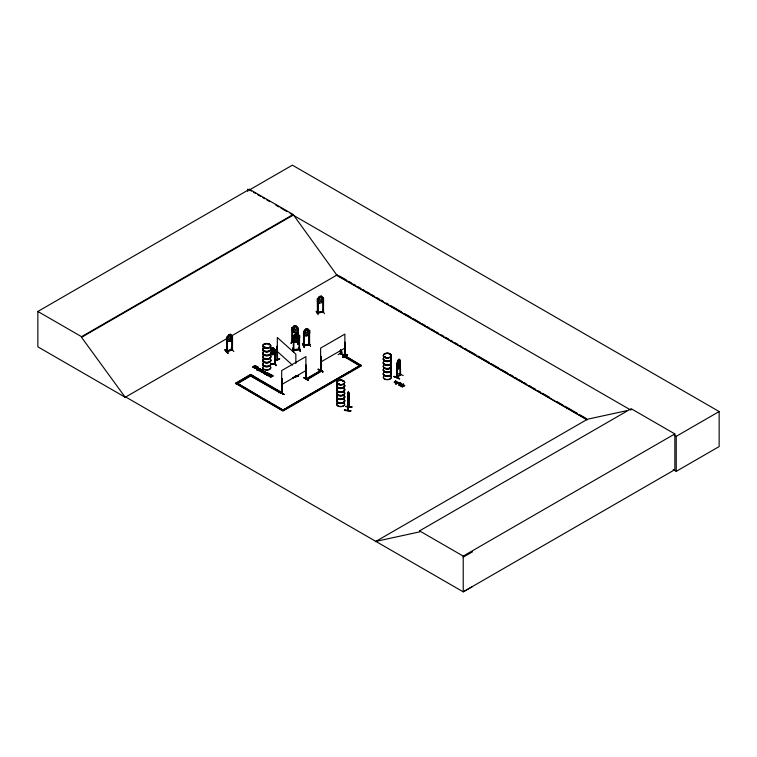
<?xml version="1.0" encoding="UTF-8"?>
<svg xmlns="http://www.w3.org/2000/svg" width="757" height="757" viewBox="0 0 757 757"><rect width="100%" height="100%" fill="white"/><g stroke="black" fill="none" stroke-linecap="round" stroke-linejoin="round"><path stroke-width="1.14" d="M397.084 363.256L397.065 377.639L400.538 374.658M399.933 360.758L400.273 374.914L400.604 374.09L399.999 374.337M348.797 407.313L348.911 392.94L348.248 391.852L347.558 410.54L348.703 406.887L348.703 392.855L348.882 407.247M344.435 410.408L350.813 410.871L344.435 410.408L344.501 409.925L350.832 410.881L344.482 410.237M232.058 336.07L231.973 336.127M347.548 410.483L348.58 406.925M348.532 406.698L348.968 406.424L347.681 410.133M318.035 298.939L317.893 313.02L317.874 298.835M323.04 298.097L323.542 298.069L323.504 312.064L317.344 313.086L317.457 312.556L322.965 311.676M292.713 327.809L292.174 327.686M293.962 336.136L293.224 336.222L295.353 333.828L297.52 333.695L299.649 335.739L299.649 337.963L297.52 340.357L295.362 340.527L293.224 338.436M297.842 328.481L298.334 328.453L298.334 335.455M226.684 351.39L232.39 349.857M231.85 349.469L231.926 350.16L232.333 349.356M348.627 395.097L347.86 399.753L348.069 393.015M347.548 396.536L347.927 393.091L347.785 410.521L347.605 395.958L347.785 396.517M398.352 362.508L397.945 365.726L398.74 365.905C399.213 365.3 399.507 361.515 398.286 362.489M400.377 362.707L400.415 360.474L399.147 359.253L397.927 360.294L397.359 363.019L397.359 377.402L397.349 376.854M397.359 365.243L398.797 359.972M264.713 347.548L264.25 347.094M264.307 347.633L265.12 347.103M268.754 344.738L269.104 344.785M338.161 383.629L338.729 384.13M338.54 384.007L338.265 383.6L339.079 383.752M338.247 384.159L338.947 383.638M338.54 384.121L339.136 384.026M342.836 381.254L343.3 381.377L342.751 381.377M385.758 357.153L385.218 356.556L384.622 357.067M384.935 357.209L385.417 356.793M389.401 354.484L389.76 354.077L389.618 354.579M389.571 354.408L390.044 354.333L389.429 354.418M400.595 374.63L400.311 360.502M394.019 376.74C394.454 375.084 406.537 382.635 394.198 376.333M399.346 378.822L394.198 376.532M283.989 394.198C269.852 386.023 293.659 399.942 279.201 391.965M283.97 394.454L280.166 392.287M318.318 369.151C332.465 377.516 308.269 364.089 322.898 371.734M318.309 369.378L322.879 371.98M262.424 370.476L261.014 371.583A1.003 0.577 0 0 1 260.37 371.479L259.897 370.466L261.25 369.804A1.012 0.587 0 0 1 261.903 369.908L262.244 370.107M348.911 392.94L348.324 391.861M345.646 406.566L352.043 407.011L345.712 406.339M347.87 399.677L347.86 393.091M306.254 329.446L305.62 332.465L306.273 333.222L307.645 332.134L306.935 329.333M274.45 360.938L279.693 358.79M399.147 359.253L397.945 360.341L396.782 363.568L397.34 363.341L397.084 377.601M398.74 359.954L400.358 362.669L399.213 365.943L397.983 366.984L396.763 365.716L397.87 362.499L399.147 361.477M396.782 365.792L397.945 362.565L397.945 363.502L398.74 363.682C399.09 358.591 400.604 365.593 398.93 366.89L398.144 367.571L397.359 366.908M400.358 364.893L399.071 368.082L397.87 369.161L396.668 367.968L397.018 363.615M400.311 364.912C400.093 366.208 398.333 371.185 396.706 367.911M232.484 349.971L232.531 335.976L230.563 334.253L228.623 334.84L227.696 338.985L228.983 339.959L230.251 339.609L231.51 337.944L230.535 334.32L228.595 334.793L226.684 337.575M308.951 344.407C306.954 345.94 302.166 344.123 304.125 345.712L304.153 331.727M317.259 312.944L323.447 311.941M322.879 311.496C323.192 313.152 322.17 310.995 323.447 311.43M227.999 352.885C224.791 352.156 223.41 345.618 227.952 353.14M225.198 349.791L227.999 353.178M227.677 353.254L224.952 349.866M292.136 327.724L292.713 327.639M298.296 330.762L296.261 332.749L294.151 332.446L292.155 329.872M292.23 327.563L292.117 341.71L292.088 327.658L294.17 325.737L296.28 326.049L298.362 328.566L298.286 334.414M294.199 325.803L293.158 329.541L294.53 331.064L295.892 331.263L297.246 330.137L296.28 326.049L298.334 328.453M294.151 332.446L292.088 329.882M292.524 340.726L291.01 343.375L292.599 339.742M292.524 340.432L291.341 343.129M296.261 332.749L294.199 332.351M292.193 341.038L298.4 341.956L297.652 342.126M292.855 341.152L292.656 341.804L292.628 327.79M297.775 342.524L298.353 341.918M299.176 340.442L297.586 344.331L299.204 340.47M299.242 340.707L297.633 344.066M232.484 349.46L231.869 349.649M270.476 349.706L271.129 348.078L273.258 347.832L275.378 349.848L274.649 349.781L274.706 363.937L274.687 349.762L275.264 349.838M316.076 311.25L318.11 314.761M302.554 343.905L304.361 347.52L302.611 343.659M338.086 354.73L342.429 352.024M295.391 333.884L294.341 337.811L295.741 339.022L297.132 338.909L298.513 337.471L298.513 335.805L297.473 333.714L295.353 333.828M292.457 348.334L293.697 352.014L292.76 348.267M292.76 348.078L293.602 351.986M340.328 353.585L340.376 350.056M341 353.197C339.477 351.986 341.36 356.954 340.782 350.292M344.435 355.932L344.369 355.355L344.955 355.487M277.478 359.868L277.403 359.499M277.639 360.266L277.308 345.996L277.1 360.124L277.677 360.294L277.071 360.058L277.44 360.351L277.119 346.063M401.191 383.411L401.153 384.064L398.788 385.086L401.191 383.411C398.116 388.568 408.477 380.326 400.5 386.079L400.141 385.587L401.153 383.771M400.141 385.871L401.153 384.064M306.15 379.2L305.686 379.456L305.989 378.557M320.854 370.211L321.309 370.523M344.728 356.131L359.707 365.716L344.539 356.963L345.078 356.708L344.861 342.618L344.407 356.888L344.823 342.126M400.708 385.332L401.645 383.676M403.453 386.269L402.26 386.751L401.437 385.994L402.809 386.392L402.374 385.341L403.159 384.849A1.079 0.625 0 0 1 403.774 384.906C406.632 386.912 401.059 383.761 402.809 386.676C398.608 385.739 404.683 388.246 403.159 385.143A1.079 0.625 0 0 1 403.774 385.199L404.702 385.862M293.233 350.113L299.517 349.592M299.024 335.597L299.072 349.81C298.003 348.986 300.425 348.674 299.507 349.753L299.535 335.597L298.949 335.578L299.564 335.72M228.623 341.388L230.563 340.905L232.503 338.161L230.592 340.953L228.623 341.492L226.684 339.798M262.386 370.608L261.014 371.29A1.003 0.577 0 0 1 260.37 371.185L259.85 370.608M256.595 366.88L254.995 367.618L253.576 367.221L255.469 365.858L253.614 367.221M259.897 370.76L261.25 370.097A1.012 0.587 0 0 1 261.903 370.192L262.244 370.4M338.351 384.13L338.209 383.648M342.826 381.14L343.328 381.443M323.428 311.572L322.955 311.657M309.083 330.885L309.017 344.899L309.017 330.762L309.575 330.667L309.594 344.842C310.446 343.962 308.014 344.53 309.575 344.161M319.397 303.093L317.297 301.277L319.378 303.197L321.479 302.847L323.542 300.292M303.51 331.812L305.554 329.219L307.673 328.917L309.67 330.828L309.074 330.923M275.302 352.014L273.277 354.531L271.138 354.778L273.277 354.531L271.138 348.116L273.277 347.87L275.311 349.876M299.573 337.944L297.482 340.3L295.391 340.432M395.457 383.165C396.725 381.367 396.148 383.269 398.002 382.559M395.996 382.72L396.952 381.66L394.88 382.077L396.952 381.954L395.996 383.014M274.706 363.228L275.33 363.833L270.703 364.372M275.274 363.871L275.226 349.715M396.413 382.115C391.246 384.405 398.239 378.822 394.88 382.37M394.302 382.503L395.646 380.903M293.3 349.592L298.892 349.138M298.958 349.138L299.63 349.214M299.554 349.743L293.262 350.236L293.356 349.554M394.88 382.077L395.958 381.083M305.487 378.85L306.15 378.642L305.696 378.907M305.771 379.408L305.951 356.575L281.689 370.58L281.642 393.12L282.314 392.94L282.257 378.945L281.689 379.087L282.257 378.945M320.627 370.078L320.552 370.656L321.223 370.476L321.167 356.481L320.599 356.623L321.167 356.481M344.407 356.377L345.041 356.045L340.527 353.472L340.527 349.961M344.993 356.755L344.861 334.111L320.599 348.116L320.713 370.75M400.283 374.866L400.415 360.474L399.999 360.777L400.548 360.606M399.185 365.905L397.983 366.984M403.188 375.51L397.832 373.504M397.198 376.882L400.188 374.554L396.98 377.147M257.494 368.091L258.818 368.659L257.304 369.662C254.106 367.978 259.405 368.451 258.695 368.082C259.254 369.35 255.857 369.7 256.282 368.318C257.068 367.807 259.632 368.905 257.475 367.788M264.392 373.239C263.332 372.151 266.36 373.863 263.464 372.974C265.13 371.734 265.707 373.816 265.272 371.876C267.316 372.908 263.55 374.46 263.351 372.813C263.521 371.469 267.107 373.324 264.685 371.952M400.273 374.043L396.791 377.582L396.763 363.53M397.397 377.336L396.772 377.043L397.378 376.948M263.493 372.047L263.833 371.668L263.001 371.394C259.556 373.665 262.991 369.388 263.852 371.432C261.61 372.548 262.953 373.277 264.297 371.763C262.509 369.776 265.679 372.416 262.461 372.643M292.164 341.558L298.4 342.467M305.487 379.361L305.951 365.082L306.15 379.276L307.039 379.787L322.198 370.589L321.309 370.078L306.15 378.831L307.039 379.342L322.198 370.589M305.648 379.446L306.102 365.177M344.681 356.944L345.022 342.713M303.784 377.8L308.61 380.269L304.04 377.658M342.694 355.336L347.529 357.796L342.949 355.194M321.214 369.946L320.713 370.239M281.85 379.181L281.841 393.224L282.096 378.85M320.599 370.627L321.006 356.386M344.832 356.623L344.407 356.888L344.87 356.594M125.776 397.018L125.284 397.311L37.85 346.829L37.85 311.458L249.469 189.278L293.158 214.496L336.846 275.094L586.978 419.51M249.469 189.278L249.469 189.931L292.382 165.158L719.15 411.553L719.15 446.564L676.238 471.337L673.172 469.558M37.85 311.458L81.538 336.676L293.158 214.496M472.482 586.561L463.218 591.842L125.719 396.99L125.217 397.274L81.538 337.329L293.158 215.149M125.217 397.274L226.693 338.691M231.793 335.748L337.338 274.81M255.715 366C259.746 369.132 247.804 367.694 255.421 365.517L256.67 366.946M253.027 367.192L255.421 365.801C257.522 366.662 254.513 368.12 253.614 366.927M255.251 368.186L257.049 367.145C258.809 368.101 257.238 365.735 257.352 367.609L255.251 368.479L257.645 367.069M255.251 368.479L257.352 367.609M257.948 368.65C254.797 368.044 259.244 369.246 257.077 369.198M257.172 369.993C260.257 371.308 256.509 368.65 260.058 368.839A1.135 0.662 0 0 1 260.54 369.246L260.919 369.671L258.875 370.788L257.172 370.287L258.875 370.504L260.919 369.378M257.172 370.287L257.494 369.813M361.477 365.716L345.429 356.008L361.477 365.716L282.948 411.051L235.522 383.241L250.69 374.488L281.888 392.505L281.008 393.015L250.69 375.945L281.008 393.451L281.888 392.94M235.522 383.676L250.69 374.488M259.055 370.107C256.755 370.731 259.405 367.883 260.294 369.388C259.074 368.64 257.579 371.413 260.294 369.388M259.055 370.4L257.503 370.116M237.424 383.6L250.558 376.021M261.354 371.999L263.455 370.845M263.256 371.252L263.152 370.665M264.685 372.245L266.019 372.813L264.202 373.646M264.931 373.778C272.16 370.627 263.332 374.251 265.234 374.242M264.931 374.072L267.751 372.501M268.517 374.157L269.624 374.8C273.4 372.766 267.126 377.857 268.233 374.62L266.738 375.112L269.464 373.617M266.738 375.112L269.464 373.911M266.738 374.819L270.883 374.734M268.167 375.936L269.341 375.254M268.167 375.642L270.883 374.441M272.899 376.078C272.274 374.176 268.3 376.04 270.599 376.939C271.697 378.055 267.372 375.5 271.309 375.235A0.965 0.558 0 0 1 271.924 375.321L272.899 376.078L271.545 374.989L269.454 375.869L271.205 377.062M272.511 376.305L272.899 375.784M281.689 384.584L305.951 370.58M320.599 362.12L344.861 348.116M340.555 352.951L340.83 353.311M344.757 355.601L340.83 353.462L345.041 355.535M342.675 357.134C356.774 348.968 332.891 362.915 347.454 354.891M342.713 357.37L347.482 354.929M344.539 356.963L345.429 356.452M306.15 379.276L320.306 371.1M285.115 408.771L282.058 410.54L360.587 365.205M287.158 407.597L349.374 371.678M351.409 370.504L358.553 366.379M235.522 383.241L282.948 410.616L361.477 365.271M398.788 385.086L401.645 383.96M400.141 385.587L402.904 384.405M404.702 385.568C404.617 386.325 401.929 384.575 403.443 386.392M375.358 541.69L587.479 419.217L626.559 410.72M375.851 541.397L419.539 531.897L419.539 530.884L631.158 408.704L674.847 433.922L674.847 469.662L463.218 591.842L463.218 556.102L674.847 433.922M631.158 409.717L630.666 410.01L290.111 213.389M674.213 435.152L676.238 436.325L719.15 411.553M463.218 557.124L472.482 551.844M281.803 392.703L281.945 392.675M281.888 393.205L282.096 392.344M264.174 347.066L265.243 347.321M385.029 356.613L384.679 357.153M385.635 357.153L385.379 357.323A4.012 2.318 0 0 0 384.509 357.673M226.684 350.879L231.746 349.516M292.297 341.047L292.789 341.142L292.107 341.18M298.485 375.434L294.17 377.052L298.674 375.879L293.11 377.497M298.532 375.727L293.12 377.724M259.301 369.965L258.487 369.511L260.058 369.132A1.135 0.662 0 0 1 260.54 369.539L260.919 369.671M395.457 382.881L398.002 382.266M395.684 383.61C408.96 380.194 386.827 386.458 399.933 382.559M395.684 383.903L399.933 382.853M304.077 345.211L309.064 344.208M303.576 345.637L309.641 344.662M304.077 345.722L304.2 345.315M309.585 344.823L303.538 345.817L303.519 331.661L304.144 331.557L303.519 331.661M394.302 382.209L396.413 381.821M229.92 334.821L228.661 337.054L229.276 338.72L230.563 337.508L229.882 334.783M226.636 337.423L227.308 337.234L226.636 337.423L226.759 351.57L226.731 337.537M226.826 351.049L231.746 349.668M233.818 351.589L231.103 348.154M297.775 328.538L298.286 328.576M317.931 298.987L317.325 298.93L318.006 298.816M322.955 298.192L323.447 298.069L321.46 296.148L319.359 296.489L317.297 299.053M231.954 335.985L231.841 350.15M232.304 349.866L232.39 349.346M324.412 313.729L322.633 309.925M305.554 329.219L304.588 333.326L305.951 334.424L307.304 334.197L308.648 332.664L307.645 328.973L305.591 329.267L303.576 331.821L303.576 345.788M306.273 329.484L306.954 329.38M305.61 335.853L307.673 335.578L309.736 333.023L309.717 330.762M308.884 342.883L310.607 346.451M226.807 351.541L232.427 349.989L232.333 335.862M272.539 348.296L271.848 348.381L271.186 350.349L271.848 352.109L273.249 351.087L272.529 348.258M271.526 353.301L272.908 353.14L274.271 351.664L273.258 347.832M270.665 363.88L274.583 363.426M270.665 364.24L275.283 363.71L275.141 363.171M275.936 365.593L274.677 361.95L275.974 365.3M322.927 298.021L322.955 312.168M342.741 355.27L347.34 357.872M303.85 377.734L308.392 380.317M317.401 312.584L322.756 311.534M309.556 344.662L309.641 344.151M296.772 334.055L296.072 334.111L295.391 336.061L296.072 337.849L297.482 336.865L296.782 334.092M293.404 350.245L293.3 336.099L293.915 335.994L293.848 350.236L293.867 349.516M299.261 347.775L300.415 351.466L299.204 347.529M293.262 349.734L299.062 349.28M385.379 357.323L384.717 357.086M295.656 376.768L295.618 375.888L295.315 376.503M317.41 313.067L317.325 298.93M298.296 342.609L298.286 339.079M271.176 376.749L269.908 376.238L271.309 375.529A0.965 0.558 0 0 1 271.924 375.614L272.425 376.011M277.44 360.351L277.308 337.48L295.845 354.153L295.845 363.483M257.191 369.085L256.614 368.791L257.948 368.943M385.105 357.049L385.332 357.049A4.069 2.347 0 0 0 384.471 357.427M264.647 373.097L263.805 372.662L265.139 372.804M348.315 391.937L347.927 398.097L347.681 397.567M348.192 392.618L347.87 396.29M347.482 398.75L347.927 399.762M345.656 406.471L352.043 407.029M344.87 356.083L340.395 353.595M297.728 328.368L297.719 334.329M297.709 342.022L297.652 342.495M274.715 361.666L275.993 365.536M300.122 351.447L299.166 347.529M292.23 341.729L298.343 342.59L298.334 338.956M399.128 365.877L400.358 362.669L399.071 361.534M394.17 376.589L399.545 378.661M249.469 189.931L251.504 191.105M253.538 192.278L255.573 193.451M257.598 194.625L260.645 196.385M262.679 197.558L264.713 198.731M266.748 199.905L269.795 201.665M275.889 205.185L278.936 206.945M280.97 208.118L287.064 211.629M339.382 275.983L346.526 280.109M348.57 281.292L351.636 283.061M353.67 284.235L355.714 285.417M357.758 286.591L360.824 288.36M362.868 289.543L364.902 290.726M366.946 291.899L370.012 293.669M372.056 294.852L374.09 296.025M377.156 297.794L379.2 298.977M381.244 300.151L383.279 301.333M386.344 303.103L388.388 304.276M390.432 305.459L401.664 311.941M404.721 313.71L410.852 317.249M412.887 318.423L420.04 322.548M422.075 323.731L425.141 325.501M427.185 326.674L429.228 327.857M431.272 329.04L434.329 330.8M436.373 331.982L438.417 333.165M441.473 334.925L443.517 336.108M445.561 337.291L448.627 339.06M450.67 340.234L452.705 341.416M454.749 342.59L457.815 344.359M459.859 345.542L461.893 346.715M464.959 348.485L467.003 349.668M469.047 350.841L476.191 354.967M478.235 356.15L489.467 362.631M491.501 363.814L498.655 367.94M500.689 369.113L507.843 373.248M509.877 374.422L512.943 376.191M514.987 377.374L517.031 378.547M519.075 379.73L522.131 381.5M524.175 382.673L526.219 383.856M529.275 385.625L531.319 386.799M533.363 387.981L535.407 389.155M538.473 390.924L540.507 392.107M542.551 393.28L549.696 397.416M556.849 401.541L562.971 405.071M565.015 406.254L577.269 413.322M579.304 414.505L586.457 418.63M336.174 274.999L587.129 419.889M257.333 366.956L257.986 367.268M255.469 366.151L256.235 366.908L254.967 367.656A1.117 0.643 0 0 1 254.267 367.552L253.027 366.899M258.648 379.522L251.57 374.999L236.411 384.187M260.663 380.686L279.872 391.776M261.638 397.728L237.291 383.241L282.948 410.029L272.804 404.172M263.673 398.901L270.769 402.998M419.539 530.884L463.218 556.102M397.359 364.685L398.144 365.347L398.93 364.675L399.724 362.669L399.128 359.329L400.377 360.531M279.683 358.818L274.488 360.72M295.59 375.898L295.892 376.674L295.523 376.38M277.308 351.485L292.476 365.12M297.719 342.505L297.719 339.004M293.281 377.904L298.485 375.425M309.575 330.667L307.645 328.973M309.651 332.966L307.654 335.54L305.554 335.881L303.576 334.007M302.563 343.886L304.361 347.52M275.368 352.024L275.368 349.81M293.3 338.417L293.224 336.222M676.238 436.325L676.238 471.337M340.943 350.207L340.991 353.727M323.381 297.946L323.4 312.121M320.76 356.717L320.76 370.722M257.645 366.776L257.673 367.448M247.757 189.146L247.757 191.464M81.538 336.676L81.538 337.329M262.159 370.343A1.012 0.587 0 0 1 262.338 370.722M262.159 370.05A1.012 0.587 0 0 1 262.338 370.428M344.189 388.729A4.069 2.347 0 0 1 340.669 392.249A4.069 2.347 0 0 1 337.139 388.729M344.132 388.966A4.003 2.309 0 0 1 340.669 392.438A4.003 2.309 0 0 1 337.196 388.966M344.113 391.994A3.984 2.299 0 0 1 340.669 395.447A3.984 2.299 0 0 1 337.215 391.994M344.142 392.069A4.022 2.318 0 0 1 340.669 395.551A4.022 2.318 0 0 1 337.187 392.069M344.142 392.24A4.022 2.318 0 0 1 340.669 395.712A4.022 2.318 0 0 1 337.187 392.24M344.189 384.859A4.069 2.347 0 0 1 340.669 388.388A4.069 2.347 0 0 1 337.139 384.859M344.142 388.322A4.012 2.318 0 0 1 340.669 391.795A4.012 2.318 0 0 1 337.187 388.322M344.142 385.105A4.012 2.318 0 0 1 340.669 388.578A4.012 2.318 0 0 1 337.187 385.105M344.189 388.53A4.069 2.347 0 0 1 340.669 392.05A4.069 2.347 0 0 1 337.139 388.53M344.189 384.66A4.069 2.347 0 0 1 340.669 388.19A4.069 2.347 0 0 1 337.139 384.66M344.142 384.452A4.012 2.318 0 0 1 340.669 387.925A4.012 2.318 0 0 1 337.187 384.452M344.189 399.743A4.069 2.347 0 0 1 340.669 403.263A4.069 2.347 0 0 1 337.139 399.743M344.132 399.98A4.003 2.309 0 0 1 340.669 403.453A4.003 2.309 0 0 1 337.196 399.98M344.113 403.008A3.984 2.299 0 0 1 340.669 406.462A3.984 2.299 0 0 1 337.215 403.008M344.123 392.571A3.993 2.309 0 0 1 340.669 396.025A3.993 2.309 0 0 1 337.206 392.571M344.142 403.216A4.022 2.318 0 0 1 340.669 406.698A4.022 2.318 0 0 1 337.187 403.216M344.189 395.873A4.069 2.347 0 0 1 340.669 399.403A4.069 2.347 0 0 1 337.139 395.873M344.142 399.336A4.012 2.318 0 0 1 340.669 402.809A4.012 2.318 0 0 1 337.187 399.336M344.142 396.119A4.012 2.318 0 0 1 340.669 399.592A4.012 2.318 0 0 1 337.187 396.119M344.189 399.545A4.069 2.347 0 0 1 340.669 403.065A4.069 2.347 0 0 1 337.139 399.545M344.189 395.674A4.069 2.347 0 0 1 340.669 399.204A4.069 2.347 0 0 1 337.139 395.674M344.142 395.466A4.012 2.318 0 0 1 340.669 398.939A4.012 2.318 0 0 1 337.187 395.466M390.811 365.025A3.993 2.309 0 0 1 387.868 368.47A3.993 2.309 0 0 1 383.487 365.584M390.867 357.91A4.069 2.347 0 0 1 387.877 361.411A4.069 2.347 0 0 1 383.421 358.477M390.82 358.146A4.012 2.318 0 0 1 387.868 361.609A4.012 2.318 0 0 1 383.468 358.704M390.867 357.711A4.069 2.347 0 0 1 387.877 361.212A4.069 2.347 0 0 1 383.421 358.279M384.471 357.228A4.069 2.347 0 0 1 385.313 356.85M390.811 357.503A4.003 2.309 0 0 1 387.868 360.957A4.003 2.309 0 0 1 383.477 358.061M383.884 357.503A4.003 2.309 0 0 1 385.341 356.661M390.811 362.016A4.003 2.309 0 0 1 387.868 365.461A4.003 2.309 0 0 1 383.477 362.575M390.867 361.77A4.069 2.347 0 0 1 387.877 365.281A4.069 2.347 0 0 1 383.421 362.338M390.867 361.572A4.069 2.347 0 0 1 387.877 365.073A4.069 2.347 0 0 1 383.421 362.139M390.82 361.363A4.012 2.318 0 0 1 387.868 364.817A4.012 2.318 0 0 1 383.468 361.922M390.82 365.29A4.012 2.318 0 0 1 387.868 368.744A4.012 2.318 0 0 1 383.468 365.849M390.811 365.612A4.003 2.309 0 0 1 387.868 369.056A4.003 2.309 0 0 1 383.477 366.161M390.811 376.04A3.993 2.309 0 0 1 387.868 379.484A3.993 2.309 0 0 1 383.487 376.598M390.83 365.404A4.022 2.318 0 0 1 387.868 368.867A4.022 2.318 0 0 1 383.468 365.962M390.82 369.161A4.012 2.318 0 0 1 387.868 372.614A4.012 2.318 0 0 1 383.468 369.719M390.811 368.517A4.003 2.309 0 0 1 387.868 371.971A4.003 2.309 0 0 1 383.477 369.075M390.811 373.031A4.003 2.309 0 0 1 387.868 376.475A4.003 2.309 0 0 1 383.477 373.589M390.867 372.785A4.069 2.347 0 0 1 387.877 376.295A4.069 2.347 0 0 1 383.421 373.352M390.867 372.586A4.069 2.347 0 0 1 387.877 376.087A4.069 2.347 0 0 1 383.421 373.154M390.82 372.378A4.012 2.318 0 0 1 387.868 375.832A4.012 2.318 0 0 1 383.468 372.936M390.867 368.924A4.069 2.347 0 0 1 387.877 372.425A4.069 2.347 0 0 1 383.421 369.492M390.867 368.725A4.069 2.347 0 0 1 387.877 372.226A4.069 2.347 0 0 1 383.421 369.293M390.82 376.257A4.012 2.318 0 0 1 387.868 379.711A4.012 2.318 0 0 1 383.468 376.816M270.675 352.686A4.069 2.347 0 0 1 266.209 355.62A4.069 2.347 0 0 1 263.218 352.119M270.609 355.941A4.003 2.309 0 0 1 266.748 358.846A4.003 2.309 0 0 1 262.878 355.941M270.675 348.826A4.069 2.347 0 0 1 266.209 351.759A4.069 2.347 0 0 1 263.218 348.258M270.675 352.488A4.069 2.347 0 0 1 266.209 355.421A4.069 2.347 0 0 1 263.218 351.92M270.675 348.627A4.069 2.347 0 0 1 266.209 351.56A4.069 2.347 0 0 1 263.218 348.059M270.618 349.053A4.012 2.318 0 0 1 266.748 351.967A4.012 2.318 0 0 1 262.868 349.053M270.618 348.409A4.012 2.318 0 0 1 266.748 351.324A4.012 2.318 0 0 1 262.868 348.409M270.609 352.923A4.003 2.309 0 0 1 266.748 355.828A4.003 2.309 0 0 1 262.878 352.923M270.609 352.27A4.003 2.309 0 0 1 266.748 355.184A4.003 2.309 0 0 1 262.878 352.27M270.627 356.159A4.022 2.318 0 0 1 266.748 359.073A4.022 2.318 0 0 1 262.859 356.159M270.675 363.701A4.069 2.347 0 0 1 266.209 366.634A4.069 2.347 0 0 1 263.218 363.133M270.599 356.509A3.993 2.309 0 0 1 266.748 359.414A3.993 2.309 0 0 1 262.887 356.509M270.609 366.956A4.003 2.309 0 0 1 266.748 369.861A4.003 2.309 0 0 1 262.878 366.956M270.627 356.31A4.022 2.318 0 0 1 266.748 359.234A4.022 2.318 0 0 1 262.859 356.31M270.675 359.84A4.069 2.347 0 0 1 266.209 362.773A4.069 2.347 0 0 1 263.218 359.272M270.675 363.502A4.069 2.347 0 0 1 266.209 366.435A4.069 2.347 0 0 1 263.218 362.934M270.675 359.641A4.069 2.347 0 0 1 266.209 362.575A4.069 2.347 0 0 1 263.218 359.073M270.618 360.067A4.012 2.318 0 0 1 266.748 362.982A4.012 2.318 0 0 1 262.868 360.067M270.618 359.424A4.012 2.318 0 0 1 266.748 362.338A4.012 2.318 0 0 1 262.868 359.424M270.609 363.937A4.003 2.309 0 0 1 266.748 366.842A4.003 2.309 0 0 1 262.878 363.937M270.609 363.284A4.003 2.309 0 0 1 266.748 366.199A4.003 2.309 0 0 1 262.878 363.284M270.627 367.173A4.022 2.318 0 0 1 266.748 370.088A4.022 2.318 0 0 1 262.859 367.173M262.026 370.665C260.124 372.794 259.992 369.35 262.026 370.665M262.026 370.372C260.124 372.501 259.992 369.056 262.026 370.372M399.393 366.028L398.513 365.404L397.643 367.571L398.305 365.271L397.671 364.136L398.504 364.77L399.355 362.707L398.721 364.921L399.393 366.028M294.87 335.417L295.996 337.007L294.823 338.824L296.347 337.281L297.88 338.578L296.725 336.931L297.851 335.228L296.375 336.628L294.87 335.417M320.079 296.763L319.426 298.769L320.079 300.491L321.451 299.412L320.76 296.649L320.079 296.763M294.861 326.229L294.189 329.002L295.542 330.061L296.233 328.32L295.552 326.286L294.87 326.191M319.416 296.583L318.394 300.595L319.757 301.693L321.11 301.475L322.454 299.933L322.454 298.267L321.46 296.148L319.416 296.583M227.318 351.38L227.204 337.272L227.318 351.38M295.523 362.376L295.523 362.376M338.663 384.367A4.003 2.309 0 0 0 344.672 382.37A4.003 2.309 0 0 0 338.663 380.364A4.022 2.318 0 0 0 338.653 384.395A4.022 2.318 0 0 0 344.681 382.38A4.022 2.318 0 0 0 338.653 380.374A4.003 2.309 0 0 0 338.663 384.367M338.663 384.707A4.003 2.309 0 0 0 344.672 382.701A4.003 2.309 0 0 0 338.663 380.695A4.003 2.309 0 0 0 338.663 384.707M385.341 357.418A4.012 2.318 0 0 0 391.36 355.412A4.012 2.318 0 0 0 385.341 353.405A4.012 2.318 0 0 0 385.341 357.418M385.341 357.749A4.003 2.309 0 0 0 391.35 355.752A4.003 2.309 0 0 0 385.341 353.746A4.003 2.309 0 0 0 385.341 357.749M385.341 357.569A4.022 2.318 0 0 0 391.369 355.553A4.022 2.318 0 0 0 385.341 353.547A4.022 2.318 0 0 0 385.341 357.569M264.732 347.766A4.012 2.318 0 0 0 270.76 345.76A4.012 2.318 0 0 0 264.732 343.754A4.012 2.318 0 0 0 264.732 347.766M264.742 348.088A3.993 2.309 0 0 0 270.741 346.091A3.993 2.309 0 0 0 264.742 344.094A3.993 2.309 0 0 0 264.742 348.088M264.732 347.908A4.022 2.318 0 0 0 270.76 345.902A4.022 2.318 0 0 0 264.732 343.886A4.022 2.318 0 0 0 264.732 347.908"/></g></svg>
